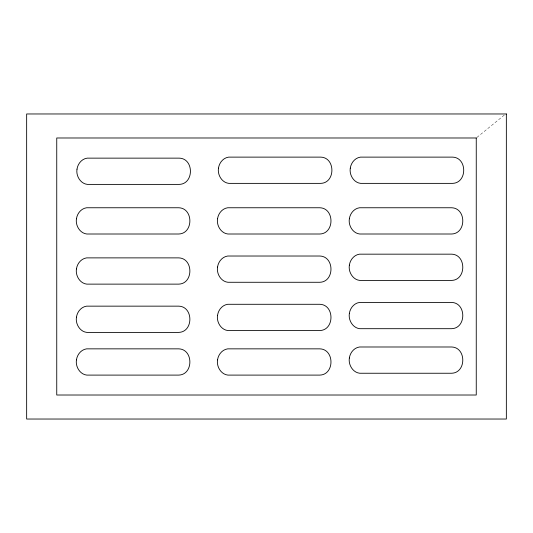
<?xml version="1.0" encoding="UTF-8"?>
<svg xmlns="http://www.w3.org/2000/svg" width="533" height="533" viewBox="0 0 533 533"><rect width="100%" height="100%" fill="white"/><g stroke="black" fill="none" stroke-linecap="round" stroke-linejoin="round"><path stroke-width="0.4" stroke-dasharray="2.67 2" d="M476.895 137.461L504.378 115.015"/><path stroke-width="0.8" d="M76.999 169.161C75.733 176.556 81.436 185.224 89.497 184.391L179.235 184.391C194.152 184.025 194.152 158.501 179.235 158.141L87.165 158.141C81.676 158.881 77.751 163.871 76.999 169.161M76.452 218.777C75.186 226.172 80.889 234.84 88.951 234.007L178.682 234.007C193.599 233.641 193.599 208.117 178.682 207.757L86.619 207.757C81.129 208.496 77.205 213.486 76.452 218.777M76.452 268.899C75.186 276.301 80.889 284.968 88.951 284.129L178.682 284.129C193.599 283.769 193.599 258.245 178.682 257.879L86.619 257.879C81.129 258.625 77.205 263.615 76.452 268.899M76.452 317.168C75.186 324.57 80.889 333.238 88.951 332.399L178.682 332.399C193.599 332.039 193.599 306.508 178.682 306.149L86.619 306.149C81.129 306.888 77.205 311.878 76.452 317.168M76.452 359.868C75.186 367.27 80.889 375.938 88.951 375.099L178.682 375.099C193.599 374.739 193.599 349.208 178.682 348.849L86.619 348.849C81.129 349.588 77.205 354.578 76.452 359.868M218.477 168.142C217.204 175.544 222.907 184.211 230.969 183.372L320.706 183.372C335.623 183.012 335.623 157.482 320.706 157.122L228.644 157.122C223.154 157.861 219.223 162.851 218.477 168.142M217.544 218.777C216.278 226.172 221.981 234.84 230.043 234.007L319.78 234.007C334.697 233.641 334.697 208.117 319.78 207.757L227.718 207.757C222.221 208.496 218.297 213.486 217.544 218.777M217.544 267.046C216.278 274.442 221.981 283.11 230.043 282.277L319.78 282.277C334.697 281.91 334.697 256.386 319.78 256.02L227.718 256.02C222.221 256.766 218.297 261.756 217.544 267.046M217.544 315.316C216.278 322.712 221.981 331.379 230.043 330.547L319.78 330.547C334.697 330.18 334.697 304.656 319.78 304.29L227.718 304.29C222.221 305.036 218.297 310.026 217.544 315.316M217.544 359.868C216.278 367.27 221.981 375.938 230.043 375.099L319.78 375.099C334.697 374.739 334.697 349.208 319.78 348.849L227.718 348.849C222.221 349.588 218.297 354.578 217.544 359.868M350.288 168.142C349.015 175.544 354.718 184.211 362.78 183.372L452.517 183.372C467.434 183.012 467.434 157.482 452.517 157.122L360.455 157.122C354.965 157.861 351.034 162.851 350.288 168.142M349.355 218.777C348.089 226.172 353.792 234.84 361.854 234.007L451.591 234.007C466.508 233.641 466.508 208.117 451.591 207.757L359.528 207.757C354.032 208.496 350.108 213.486 349.355 218.777M349.355 265.187C348.089 272.583 353.792 281.257 361.854 280.418L451.591 280.418C466.508 280.058 466.508 254.527 451.591 254.168L359.528 254.168C354.032 254.907 350.108 259.897 349.355 265.187M349.355 313.457C348.089 320.853 353.792 329.521 361.854 328.688L451.591 328.688C466.508 328.328 466.508 302.797 451.591 302.438L359.528 302.438C354.032 303.177 350.108 308.167 349.355 313.457M349.355 358.009C348.089 365.411 353.792 374.079 361.854 373.247L451.591 373.247C466.508 372.88 466.508 347.356 451.591 346.99L359.528 346.99C354.032 347.736 350.108 352.726 349.355 358.009M506.35 113.969L26.65 113.969L26.65 419.031L506.35 419.031L506.35 113.969M476.255 137.987L56.745 137.987L56.745 395.013L476.255 395.013L476.255 137.987"/></g></svg>
